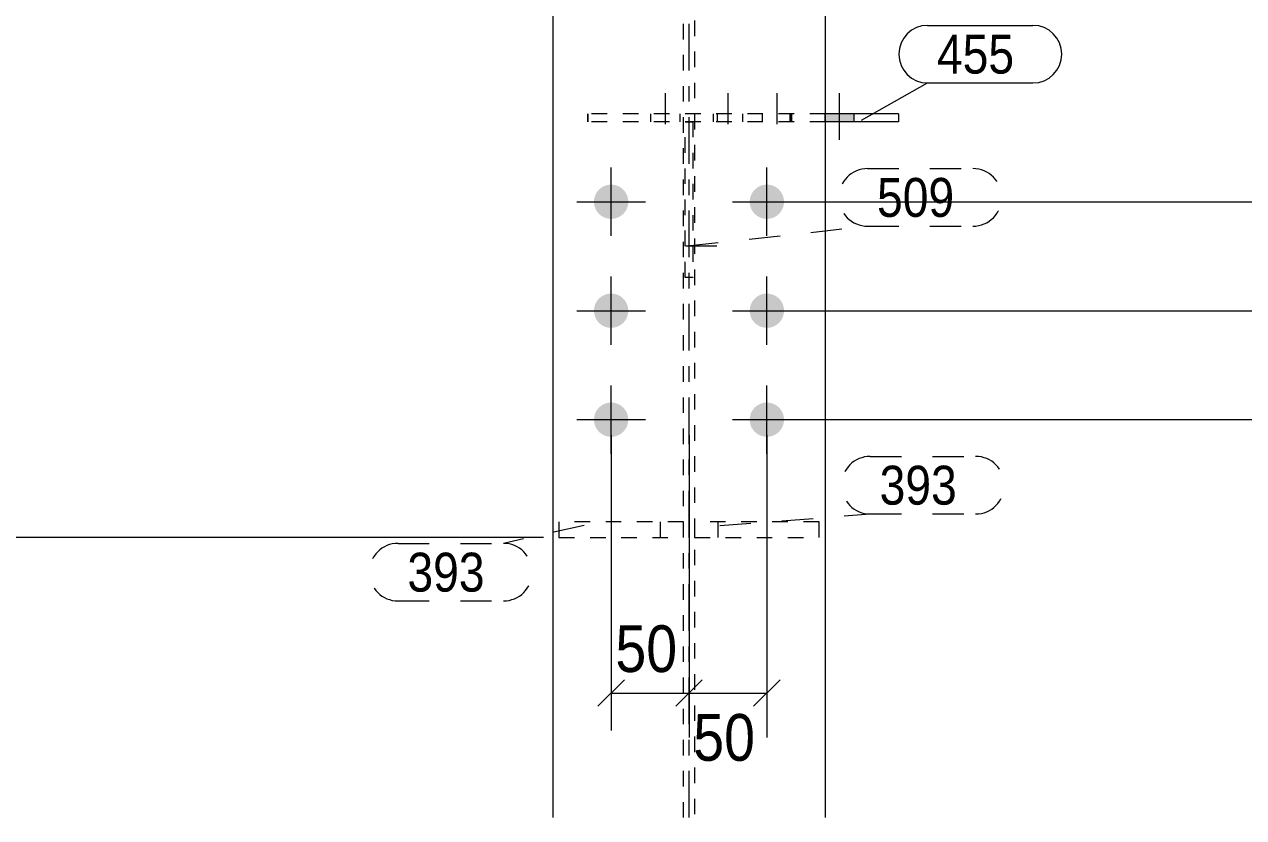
# Model space of a CAD drawing. Header units: millimetres. Extents: x 2 to 825, y 1 to 579.
# Drawn here: x 44.4 to 122.7, y 425.5 to 476.5 of the extents above; entities that cross this region are included whole.
import ezdxf

# ---------------------------------------------------------------- set-up
doc = ezdxf.new("R2010")
doc.units = ezdxf.units.MM
for name, pattern in [('XKITLINE00', [0]), ('XKITLINE01', [4, 1, -1, 1, -1]), ('XKITLINE02', [4, 2, -2]), ('XKITLINE03', [6, 3, -1, 1, -1])]:
    doc.linetypes.add(name, pattern=pattern)
for name, color, linetype, lineweight in [('Bolt', 3, 'Continuous', 0), ('Dimensions', 7, 'Continuous', 0), ('Part', 2, 'Continuous', 0), ('PartMark', 7, 'Continuous', 0)]:
    doc.layers.add(name, color=color, linetype=linetype, lineweight=lineweight)
doc.styles.add('ARIAL', font='ARIAL.TTF')

# ---------------------------------------------------------------- blocks, each defined once
blk = doc.blocks.new('*A59')
at = {"layer": 'Bolt', "color": 3, "linetype": 'XKITLINE02', "lineweight": 0}
blk.add_line((88.857, 462.244), (85.272, 462.244), dxfattribs=at)
blk = doc.blocks.new('*A60')
at = {"layer": 'Bolt'}
for points in [[(80.965, 465.127), (80.966, 465.154), (80.968, 465.181), (80.97, 465.208), (80.973, 465.235), (80.977, 465.262), (80.981, 465.288), (80.986, 465.315), (80.992, 465.341), (80.998, 465.367), (81.005, 465.394), (81.012, 465.419), (81.02, 465.445), (81.029, 465.471), (81.039, 465.496), (81.049, 465.521), (81.059, 465.546), (81.071, 465.57), (81.082, 465.595), (81.095, 465.619), (81.108, 465.642), (81.121, 465.666), (81.136, 465.689), (81.15, 465.711), (81.166, 465.734), (81.181, 465.755), (81.198, 465.777), (81.215, 465.798), (81.232, 465.819), (81.25, 465.839), (81.268, 465.859), (81.287, 465.878), (81.306, 465.897), (81.326, 465.915), (81.346, 465.933), (81.367, 465.95), (81.388, 465.967), (81.41, 465.984), (81.432, 466), (81.454, 466.015), (81.476, 466.03), (81.499, 466.044), (81.523, 466.057), (81.546, 466.07), (81.57, 466.083), (81.595, 466.095), (81.619, 466.106), (81.644, 466.116), (81.669, 466.126), (81.694, 466.136), (81.72, 466.145), (81.746, 466.153), (81.772, 466.16), (81.798, 466.167), (81.824, 466.173), (81.85, 466.179), (81.877, 466.184), (81.904, 466.188), (81.93, 466.192), (81.957, 466.195), (81.984, 466.197), (82.011, 466.199), (82.038, 466.2), (82.065, 466.2), (82.092, 466.2), (82.119, 466.199), (82.146, 466.197), (82.173, 466.195), (82.2, 466.192), (82.226, 466.188), (82.253, 466.184), (82.28, 466.179), (82.306, 466.173), (82.332, 466.167), (82.358, 466.16), (82.384, 466.153), (82.41, 466.145), (82.436, 466.136), (82.461, 466.126), (82.486, 466.116), (82.511, 466.106), (82.535, 466.095), (82.56, 466.083), (82.583, 466.07), (82.607, 466.057), (82.63, 466.044), (82.653, 466.03), (82.676, 466.015), (82.698, 466), (82.72, 465.984), (82.742, 465.967), (82.763, 465.95), (82.783, 465.933), (82.804, 465.915), (82.823, 465.897), (82.843, 465.878), (82.862, 465.859), (82.88, 465.839), (82.898, 465.819), (82.915, 465.798), (82.932, 465.777), (82.948, 465.755), (82.964, 465.734), (82.98, 465.711), (82.994, 465.689), (83.008, 465.666), (83.022, 465.642), (83.035, 465.619), (83.047, 465.595), (83.059, 465.57), (83.071, 465.546), (83.081, 465.521), (83.091, 465.496), (83.101, 465.471), (83.109, 465.445), (83.118, 465.419), (83.125, 465.394), (83.132, 465.367), (83.138, 465.341), (83.144, 465.315), (83.149, 465.288), (83.153, 465.262), (83.157, 465.235), (83.16, 465.208), (83.162, 465.181), (83.164, 465.154), (83.165, 465.127), (83.165, 465.1), (83.165, 465.073), (83.164, 465.046), (83.162, 465.019), (83.16, 464.992), (83.157, 464.966), (83.153, 464.939), (83.149, 464.912), (83.144, 464.886), (83.138, 464.859), (83.132, 464.833), (83.125, 464.807), (83.118, 464.781), (83.109, 464.755), (83.101, 464.73), (83.091, 464.704), (83.081, 464.679), (83.071, 464.654), (83.059, 464.63), (83.047, 464.606), (83.035, 464.582), (83.022, 464.558), (83.008, 464.535), (82.994, 464.512), (82.98, 464.489), (82.964, 464.467), (82.948, 464.445), (82.932, 464.423), (82.915, 464.402), (82.898, 464.382), (82.88, 464.361), (82.862, 464.342), (82.843, 464.322), (82.823, 464.303), (82.804, 464.285), (82.783, 464.267), (82.763, 464.25), (82.742, 464.233), (82.72, 464.217), (82.698, 464.201), (82.676, 464.186), (82.653, 464.171), (82.63, 464.157), (82.607, 464.143), (82.583, 464.13), (82.56, 464.118), (82.535, 464.106), (82.511, 464.095), (82.486, 464.084), (82.461, 464.074), (82.436, 464.064), (82.41, 464.056), (82.384, 464.048), (82.358, 464.04), (82.332, 464.033), (82.306, 464.027), (82.28, 464.021), (82.253, 464.016), (82.226, 464.012), (82.2, 464.008), (82.173, 464.005), (82.146, 464.003), (82.119, 464.001), (82.092, 464), (82.065, 464), (82.038, 464), (82.011, 464.001), (81.984, 464.003), (81.957, 464.005), (81.93, 464.008), (81.904, 464.012), (81.877, 464.016), (81.85, 464.021), (81.824, 464.027), (81.798, 464.033), (81.772, 464.04), (81.746, 464.048), (81.72, 464.056), (81.694, 464.064), (81.669, 464.074), (81.644, 464.084), (81.619, 464.095), (81.595, 464.106), (81.57, 464.118), (81.546, 464.13), (81.523, 464.143), (81.499, 464.157), (81.476, 464.171), (81.454, 464.186), (81.432, 464.201), (81.41, 464.217), (81.388, 464.233), (81.367, 464.25), (81.346, 464.267), (81.326, 464.285), (81.306, 464.303), (81.287, 464.322), (81.268, 464.342), (81.25, 464.361), (81.232, 464.382), (81.215, 464.402), (81.198, 464.423), (81.181, 464.445), (81.166, 464.467), (81.15, 464.489), (81.136, 464.512), (81.121, 464.535), (81.108, 464.558), (81.095, 464.582), (81.082, 464.606), (81.071, 464.63), (81.059, 464.654), (81.049, 464.679), (81.039, 464.704), (81.029, 464.73), (81.02, 464.755), (81.012, 464.781), (81.005, 464.807), (80.998, 464.833), (80.992, 464.859), (80.986, 464.886), (80.981, 464.912), (80.977, 464.939), (80.973, 464.966), (80.97, 464.992), (80.968, 465.019), (80.966, 465.046), (80.965, 465.073), (80.965, 465.1)], [(90.965, 465.127), (90.966, 465.154), (90.968, 465.181), (90.97, 465.208), (90.973, 465.235), (90.977, 465.262), (90.981, 465.288), (90.986, 465.315), (90.992, 465.341), (90.998, 465.367), (91.005, 465.394), (91.012, 465.419), (91.02, 465.445), (91.029, 465.471), (91.039, 465.496), (91.049, 465.521), (91.059, 465.546), (91.071, 465.57), (91.082, 465.595), (91.095, 465.619), (91.108, 465.642), (91.121, 465.666), (91.136, 465.689), (91.15, 465.711), (91.166, 465.734), (91.181, 465.755), (91.198, 465.777), (91.215, 465.798), (91.232, 465.819), (91.25, 465.839), (91.268, 465.859), (91.287, 465.878), (91.306, 465.897), (91.326, 465.915), (91.346, 465.933), (91.367, 465.95), (91.388, 465.967), (91.41, 465.984), (91.432, 466), (91.454, 466.015), (91.476, 466.03), (91.499, 466.044), (91.523, 466.057), (91.546, 466.07), (91.57, 466.083), (91.595, 466.095), (91.619, 466.106), (91.644, 466.116), (91.669, 466.126), (91.694, 466.136), (91.72, 466.145), (91.746, 466.153), (91.772, 466.16), (91.798, 466.167), (91.824, 466.173), (91.85, 466.179), (91.877, 466.184), (91.904, 466.188), (91.93, 466.192), (91.957, 466.195), (91.984, 466.197), (92.011, 466.199), (92.038, 466.2), (92.065, 466.2), (92.092, 466.2), (92.119, 466.199), (92.146, 466.197), (92.173, 466.195), (92.2, 466.192), (92.226, 466.188), (92.253, 466.184), (92.28, 466.179), (92.306, 466.173), (92.332, 466.167), (92.358, 466.16), (92.384, 466.153), (92.41, 466.145), (92.436, 466.136), (92.461, 466.126), (92.486, 466.116), (92.511, 466.106), (92.535, 466.095), (92.56, 466.083), (92.583, 466.07), (92.607, 466.057), (92.63, 466.044), (92.653, 466.03), (92.676, 466.015), (92.698, 466), (92.72, 465.984), (92.742, 465.967), (92.763, 465.95), (92.783, 465.933), (92.804, 465.915), (92.823, 465.897), (92.843, 465.878), (92.862, 465.859), (92.88, 465.839), (92.898, 465.819), (92.915, 465.798), (92.932, 465.777), (92.948, 465.755), (92.964, 465.734), (92.98, 465.711), (92.994, 465.689), (93.008, 465.666), (93.022, 465.642), (93.035, 465.619), (93.047, 465.595), (93.059, 465.57), (93.071, 465.546), (93.081, 465.521), (93.091, 465.496), (93.101, 465.471), (93.109, 465.445), (93.118, 465.419), (93.125, 465.394), (93.132, 465.367), (93.138, 465.341), (93.144, 465.315), (93.149, 465.288), (93.153, 465.262), (93.157, 465.235), (93.16, 465.208), (93.162, 465.181), (93.164, 465.154), (93.165, 465.127), (93.165, 465.1), (93.165, 465.073), (93.164, 465.046), (93.162, 465.019), (93.16, 464.992), (93.157, 464.966), (93.153, 464.939), (93.149, 464.912), (93.144, 464.886), (93.138, 464.859), (93.132, 464.833), (93.125, 464.807), (93.118, 464.781), (93.109, 464.755), (93.101, 464.73), (93.091, 464.704), (93.081, 464.679), (93.071, 464.654), (93.059, 464.63), (93.047, 464.606), (93.035, 464.582), (93.022, 464.558), (93.008, 464.535), (92.994, 464.512), (92.98, 464.489), (92.964, 464.467), (92.948, 464.445), (92.932, 464.423), (92.915, 464.402), (92.898, 464.382), (92.88, 464.361), (92.862, 464.342), (92.843, 464.322), (92.823, 464.303), (92.804, 464.285), (92.783, 464.267), (92.763, 464.25), (92.742, 464.233), (92.72, 464.217), (92.698, 464.201), (92.676, 464.186), (92.653, 464.171), (92.63, 464.157), (92.607, 464.143), (92.583, 464.13), (92.56, 464.118), (92.535, 464.106), (92.511, 464.095), (92.486, 464.084), (92.461, 464.074), (92.436, 464.064), (92.41, 464.056), (92.384, 464.048), (92.358, 464.04), (92.332, 464.033), (92.306, 464.027), (92.28, 464.021), (92.253, 464.016), (92.226, 464.012), (92.2, 464.008), (92.173, 464.005), (92.146, 464.003), (92.119, 464.001), (92.092, 464), (92.065, 464), (92.038, 464), (92.011, 464.001), (91.984, 464.003), (91.957, 464.005), (91.93, 464.008), (91.904, 464.012), (91.877, 464.016), (91.85, 464.021), (91.824, 464.027), (91.798, 464.033), (91.772, 464.04), (91.746, 464.048), (91.72, 464.056), (91.694, 464.064), (91.669, 464.074), (91.644, 464.084), (91.619, 464.095), (91.595, 464.106), (91.57, 464.118), (91.546, 464.13), (91.523, 464.143), (91.499, 464.157), (91.476, 464.171), (91.454, 464.186), (91.432, 464.201), (91.41, 464.217), (91.388, 464.233), (91.367, 464.25), (91.346, 464.267), (91.326, 464.285), (91.306, 464.303), (91.287, 464.322), (91.268, 464.342), (91.25, 464.361), (91.232, 464.382), (91.215, 464.402), (91.198, 464.423), (91.181, 464.445), (91.166, 464.467), (91.15, 464.489), (91.136, 464.512), (91.121, 464.535), (91.108, 464.558), (91.095, 464.582), (91.082, 464.606), (91.071, 464.63), (91.059, 464.654), (91.049, 464.679), (91.039, 464.704), (91.029, 464.73), (91.02, 464.755), (91.012, 464.781), (91.005, 464.807), (90.998, 464.833), (90.992, 464.859), (90.986, 464.886), (90.981, 464.912), (90.977, 464.939), (90.973, 464.966), (90.97, 464.992), (90.968, 465.019), (90.966, 465.046), (90.965, 465.073), (90.965, 465.1)], [(80.965, 458.127), (80.966, 458.154), (80.968, 458.181), (80.97, 458.208), (80.973, 458.235), (80.977, 458.262), (80.981, 458.288), (80.986, 458.315), (80.992, 458.341), (80.998, 458.367), (81.005, 458.394), (81.012, 458.419), (81.02, 458.445), (81.029, 458.471), (81.039, 458.496), (81.049, 458.521), (81.059, 458.546), (81.071, 458.57), (81.082, 458.595), (81.095, 458.619), (81.108, 458.642), (81.121, 458.666), (81.136, 458.689), (81.15, 458.711), (81.166, 458.734), (81.181, 458.755), (81.198, 458.777), (81.215, 458.798), (81.232, 458.819), (81.25, 458.839), (81.268, 458.859), (81.287, 458.878), (81.306, 458.897), (81.326, 458.915), (81.346, 458.933), (81.367, 458.95), (81.388, 458.967), (81.41, 458.984), (81.432, 459), (81.454, 459.015), (81.476, 459.03), (81.499, 459.044), (81.523, 459.057), (81.546, 459.07), (81.57, 459.083), (81.595, 459.095), (81.619, 459.106), (81.644, 459.116), (81.669, 459.126), (81.694, 459.136), (81.72, 459.145), (81.746, 459.153), (81.772, 459.16), (81.798, 459.167), (81.824, 459.173), (81.85, 459.179), (81.877, 459.184), (81.904, 459.188), (81.93, 459.192), (81.957, 459.195), (81.984, 459.197), (82.011, 459.199), (82.038, 459.2), (82.065, 459.2), (82.092, 459.2), (82.119, 459.199), (82.146, 459.197), (82.173, 459.195), (82.2, 459.192), (82.226, 459.188), (82.253, 459.184), (82.28, 459.179), (82.306, 459.173), (82.332, 459.167), (82.358, 459.16), (82.384, 459.153), (82.41, 459.145), (82.436, 459.136), (82.461, 459.126), (82.486, 459.116), (82.511, 459.106), (82.535, 459.095), (82.56, 459.083), (82.583, 459.07), (82.607, 459.057), (82.63, 459.044), (82.653, 459.03), (82.676, 459.015), (82.698, 459), (82.72, 458.984), (82.742, 458.967), (82.763, 458.95), (82.783, 458.933), (82.804, 458.915), (82.823, 458.897), (82.843, 458.878), (82.862, 458.859), (82.88, 458.839), (82.898, 458.819), (82.915, 458.798), (82.932, 458.777), (82.948, 458.755), (82.964, 458.734), (82.98, 458.711), (82.994, 458.689), (83.008, 458.666), (83.022, 458.642), (83.035, 458.619), (83.047, 458.595), (83.059, 458.57), (83.071, 458.546), (83.081, 458.521), (83.091, 458.496), (83.101, 458.471), (83.109, 458.445), (83.118, 458.419), (83.125, 458.394), (83.132, 458.367), (83.138, 458.341), (83.144, 458.315), (83.149, 458.288), (83.153, 458.262), (83.157, 458.235), (83.16, 458.208), (83.162, 458.181), (83.164, 458.154), (83.165, 458.127), (83.165, 458.1), (83.165, 458.073), (83.164, 458.046), (83.162, 458.019), (83.16, 457.992), (83.157, 457.966), (83.153, 457.939), (83.149, 457.912), (83.144, 457.886), (83.138, 457.859), (83.132, 457.833), (83.125, 457.807), (83.118, 457.781), (83.109, 457.755), (83.101, 457.73), (83.091, 457.704), (83.081, 457.679), (83.071, 457.654), (83.059, 457.63), (83.047, 457.606), (83.035, 457.582), (83.022, 457.558), (83.008, 457.535), (82.994, 457.512), (82.98, 457.489), (82.964, 457.467), (82.948, 457.445), (82.932, 457.423), (82.915, 457.402), (82.898, 457.382), (82.88, 457.361), (82.862, 457.342), (82.843, 457.322), (82.823, 457.303), (82.804, 457.285), (82.783, 457.267), (82.763, 457.25), (82.742, 457.233), (82.72, 457.217), (82.698, 457.201), (82.676, 457.186), (82.653, 457.171), (82.63, 457.157), (82.607, 457.143), (82.583, 457.13), (82.56, 457.118), (82.535, 457.106), (82.511, 457.095), (82.486, 457.084), (82.461, 457.074), (82.436, 457.064), (82.41, 457.056), (82.384, 457.048), (82.358, 457.04), (82.332, 457.033), (82.306, 457.027), (82.28, 457.021), (82.253, 457.016), (82.226, 457.012), (82.2, 457.008), (82.173, 457.005), (82.146, 457.003), (82.119, 457.001), (82.092, 457), (82.065, 457), (82.038, 457), (82.011, 457.001), (81.984, 457.003), (81.957, 457.005), (81.93, 457.008), (81.904, 457.012), (81.877, 457.016), (81.85, 457.021), (81.824, 457.027), (81.798, 457.033), (81.772, 457.04), (81.746, 457.048), (81.72, 457.056), (81.694, 457.064), (81.669, 457.074), (81.644, 457.084), (81.619, 457.095), (81.595, 457.106), (81.57, 457.118), (81.546, 457.13), (81.523, 457.143), (81.499, 457.157), (81.476, 457.171), (81.454, 457.186), (81.432, 457.201), (81.41, 457.217), (81.388, 457.233), (81.367, 457.25), (81.346, 457.267), (81.326, 457.285), (81.306, 457.303), (81.287, 457.322), (81.268, 457.342), (81.25, 457.361), (81.232, 457.382), (81.215, 457.402), (81.198, 457.423), (81.181, 457.445), (81.166, 457.467), (81.15, 457.489), (81.136, 457.512), (81.121, 457.535), (81.108, 457.558), (81.095, 457.582), (81.082, 457.606), (81.071, 457.63), (81.059, 457.654), (81.049, 457.679), (81.039, 457.704), (81.029, 457.73), (81.02, 457.755), (81.012, 457.781), (81.005, 457.807), (80.998, 457.833), (80.992, 457.859), (80.986, 457.886), (80.981, 457.912), (80.977, 457.939), (80.973, 457.966), (80.97, 457.992), (80.968, 458.019), (80.966, 458.046), (80.965, 458.073), (80.965, 458.1)], [(90.965, 458.127), (90.966, 458.154), (90.968, 458.181), (90.97, 458.208), (90.973, 458.235), (90.977, 458.262), (90.981, 458.288), (90.986, 458.315), (90.992, 458.341), (90.998, 458.367), (91.005, 458.394), (91.012, 458.419), (91.02, 458.445), (91.029, 458.471), (91.039, 458.496), (91.049, 458.521), (91.059, 458.546), (91.071, 458.57), (91.082, 458.595), (91.095, 458.619), (91.108, 458.642), (91.121, 458.666), (91.136, 458.689), (91.15, 458.711), (91.166, 458.734), (91.181, 458.755), (91.198, 458.777), (91.215, 458.798), (91.232, 458.819), (91.25, 458.839), (91.268, 458.859), (91.287, 458.878), (91.306, 458.897), (91.326, 458.915), (91.346, 458.933), (91.367, 458.95), (91.388, 458.967), (91.41, 458.984), (91.432, 459), (91.454, 459.015), (91.476, 459.03), (91.499, 459.044), (91.523, 459.057), (91.546, 459.07), (91.57, 459.083), (91.595, 459.095), (91.619, 459.106), (91.644, 459.116), (91.669, 459.126), (91.694, 459.136), (91.72, 459.145), (91.746, 459.153), (91.772, 459.16), (91.798, 459.167), (91.824, 459.173), (91.85, 459.179), (91.877, 459.184), (91.904, 459.188), (91.93, 459.192), (91.957, 459.195), (91.984, 459.197), (92.011, 459.199), (92.038, 459.2), (92.065, 459.2), (92.092, 459.2), (92.119, 459.199), (92.146, 459.197), (92.173, 459.195), (92.2, 459.192), (92.226, 459.188), (92.253, 459.184), (92.28, 459.179), (92.306, 459.173), (92.332, 459.167), (92.358, 459.16), (92.384, 459.153), (92.41, 459.145), (92.436, 459.136), (92.461, 459.126), (92.486, 459.116), (92.511, 459.106), (92.535, 459.095), (92.56, 459.083), (92.583, 459.07), (92.607, 459.057), (92.63, 459.044), (92.653, 459.03), (92.676, 459.015), (92.698, 459), (92.72, 458.984), (92.742, 458.967), (92.763, 458.95), (92.783, 458.933), (92.804, 458.915), (92.823, 458.897), (92.843, 458.878), (92.862, 458.859), (92.88, 458.839), (92.898, 458.819), (92.915, 458.798), (92.932, 458.777), (92.948, 458.755), (92.964, 458.734), (92.98, 458.711), (92.994, 458.689), (93.008, 458.666), (93.022, 458.642), (93.035, 458.619), (93.047, 458.595), (93.059, 458.57), (93.071, 458.546), (93.081, 458.521), (93.091, 458.496), (93.101, 458.471), (93.109, 458.445), (93.118, 458.419), (93.125, 458.394), (93.132, 458.367), (93.138, 458.341), (93.144, 458.315), (93.149, 458.288), (93.153, 458.262), (93.157, 458.235), (93.16, 458.208), (93.162, 458.181), (93.164, 458.154), (93.165, 458.127), (93.165, 458.1), (93.165, 458.073), (93.164, 458.046), (93.162, 458.019), (93.16, 457.992), (93.157, 457.966), (93.153, 457.939), (93.149, 457.912), (93.144, 457.886), (93.138, 457.859), (93.132, 457.833), (93.125, 457.807), (93.118, 457.781), (93.109, 457.755), (93.101, 457.73), (93.091, 457.704), (93.081, 457.679), (93.071, 457.654), (93.059, 457.63), (93.047, 457.606), (93.035, 457.582), (93.022, 457.558), (93.008, 457.535), (92.994, 457.512), (92.98, 457.489), (92.964, 457.467), (92.948, 457.445), (92.932, 457.423), (92.915, 457.402), (92.898, 457.382), (92.88, 457.361), (92.862, 457.342), (92.843, 457.322), (92.823, 457.303), (92.804, 457.285), (92.783, 457.267), (92.763, 457.25), (92.742, 457.233), (92.72, 457.217), (92.698, 457.201), (92.676, 457.186), (92.653, 457.171), (92.63, 457.157), (92.607, 457.143), (92.583, 457.13), (92.56, 457.118), (92.535, 457.106), (92.511, 457.095), (92.486, 457.084), (92.461, 457.074), (92.436, 457.064), (92.41, 457.056), (92.384, 457.048), (92.358, 457.04), (92.332, 457.033), (92.306, 457.027), (92.28, 457.021), (92.253, 457.016), (92.226, 457.012), (92.2, 457.008), (92.173, 457.005), (92.146, 457.003), (92.119, 457.001), (92.092, 457), (92.065, 457), (92.038, 457), (92.011, 457.001), (91.984, 457.003), (91.957, 457.005), (91.93, 457.008), (91.904, 457.012), (91.877, 457.016), (91.85, 457.021), (91.824, 457.027), (91.798, 457.033), (91.772, 457.04), (91.746, 457.048), (91.72, 457.056), (91.694, 457.064), (91.669, 457.074), (91.644, 457.084), (91.619, 457.095), (91.595, 457.106), (91.57, 457.118), (91.546, 457.13), (91.523, 457.143), (91.499, 457.157), (91.476, 457.171), (91.454, 457.186), (91.432, 457.201), (91.41, 457.217), (91.388, 457.233), (91.367, 457.25), (91.346, 457.267), (91.326, 457.285), (91.306, 457.303), (91.287, 457.322), (91.268, 457.342), (91.25, 457.361), (91.232, 457.382), (91.215, 457.402), (91.198, 457.423), (91.181, 457.445), (91.166, 457.467), (91.15, 457.489), (91.136, 457.512), (91.121, 457.535), (91.108, 457.558), (91.095, 457.582), (91.082, 457.606), (91.071, 457.63), (91.059, 457.654), (91.049, 457.679), (91.039, 457.704), (91.029, 457.73), (91.02, 457.755), (91.012, 457.781), (91.005, 457.807), (90.998, 457.833), (90.992, 457.859), (90.986, 457.886), (90.981, 457.912), (90.977, 457.939), (90.973, 457.966), (90.97, 457.992), (90.968, 458.019), (90.966, 458.046), (90.965, 458.073), (90.965, 458.1)], [(80.965, 451.127), (80.966, 451.154), (80.968, 451.181), (80.97, 451.208), (80.973, 451.235), (80.977, 451.262), (80.981, 451.288), (80.986, 451.315), (80.992, 451.341), (80.998, 451.367), (81.005, 451.394), (81.012, 451.419), (81.02, 451.445), (81.029, 451.471), (81.039, 451.496), (81.049, 451.521), (81.059, 451.546), (81.071, 451.57), (81.082, 451.595), (81.095, 451.619), (81.108, 451.642), (81.121, 451.666), (81.136, 451.689), (81.15, 451.711), (81.166, 451.734), (81.181, 451.755), (81.198, 451.777), (81.215, 451.798), (81.232, 451.819), (81.25, 451.839), (81.268, 451.859), (81.287, 451.878), (81.306, 451.897), (81.326, 451.915), (81.346, 451.933), (81.367, 451.95), (81.388, 451.967), (81.41, 451.984), (81.432, 452), (81.454, 452.015), (81.476, 452.03), (81.499, 452.044), (81.523, 452.057), (81.546, 452.07), (81.57, 452.083), (81.595, 452.095), (81.619, 452.106), (81.644, 452.116), (81.669, 452.126), (81.694, 452.136), (81.72, 452.145), (81.746, 452.153), (81.772, 452.16), (81.798, 452.167), (81.824, 452.173), (81.85, 452.179), (81.877, 452.184), (81.904, 452.188), (81.93, 452.192), (81.957, 452.195), (81.984, 452.197), (82.011, 452.199), (82.038, 452.2), (82.065, 452.2), (82.092, 452.2), (82.119, 452.199), (82.146, 452.197), (82.173, 452.195), (82.2, 452.192), (82.226, 452.188), (82.253, 452.184), (82.28, 452.179), (82.306, 452.173), (82.332, 452.167), (82.358, 452.16), (82.384, 452.153), (82.41, 452.145), (82.436, 452.136), (82.461, 452.126), (82.486, 452.116), (82.511, 452.106), (82.535, 452.095), (82.56, 452.083), (82.583, 452.07), (82.607, 452.057), (82.63, 452.044), (82.653, 452.03), (82.676, 452.015), (82.698, 452), (82.72, 451.984), (82.742, 451.967), (82.763, 451.95), (82.783, 451.933), (82.804, 451.915), (82.823, 451.897), (82.843, 451.878), (82.862, 451.859), (82.88, 451.839), (82.898, 451.819), (82.915, 451.798), (82.932, 451.777), (82.948, 451.755), (82.964, 451.734), (82.98, 451.711), (82.994, 451.689), (83.008, 451.666), (83.022, 451.642), (83.035, 451.619), (83.047, 451.595), (83.059, 451.57), (83.071, 451.546), (83.081, 451.521), (83.091, 451.496), (83.101, 451.471), (83.109, 451.445), (83.118, 451.419), (83.125, 451.394), (83.132, 451.367), (83.138, 451.341), (83.144, 451.315), (83.149, 451.288), (83.153, 451.262), (83.157, 451.235), (83.16, 451.208), (83.162, 451.181), (83.164, 451.154), (83.165, 451.127), (83.165, 451.1), (83.165, 451.073), (83.164, 451.046), (83.162, 451.019), (83.16, 450.992), (83.157, 450.966), (83.153, 450.939), (83.149, 450.912), (83.144, 450.886), (83.138, 450.859), (83.132, 450.833), (83.125, 450.807), (83.118, 450.781), (83.109, 450.755), (83.101, 450.73), (83.091, 450.704), (83.081, 450.679), (83.071, 450.654), (83.059, 450.63), (83.047, 450.606), (83.035, 450.582), (83.022, 450.558), (83.008, 450.535), (82.994, 450.512), (82.98, 450.489), (82.964, 450.467), (82.948, 450.445), (82.932, 450.423), (82.915, 450.402), (82.898, 450.382), (82.88, 450.361), (82.862, 450.342), (82.843, 450.322), (82.823, 450.303), (82.804, 450.285), (82.783, 450.267), (82.763, 450.25), (82.742, 450.233), (82.72, 450.217), (82.698, 450.201), (82.676, 450.186), (82.653, 450.171), (82.63, 450.157), (82.607, 450.143), (82.583, 450.13), (82.56, 450.118), (82.535, 450.106), (82.511, 450.095), (82.486, 450.084), (82.461, 450.074), (82.436, 450.064), (82.41, 450.056), (82.384, 450.048), (82.358, 450.04), (82.332, 450.033), (82.306, 450.027), (82.28, 450.021), (82.253, 450.016), (82.226, 450.012), (82.2, 450.008), (82.173, 450.005), (82.146, 450.003), (82.119, 450.001), (82.092, 450), (82.065, 450), (82.038, 450), (82.011, 450.001), (81.984, 450.003), (81.957, 450.005), (81.93, 450.008), (81.904, 450.012), (81.877, 450.016), (81.85, 450.021), (81.824, 450.027), (81.798, 450.033), (81.772, 450.04), (81.746, 450.048), (81.72, 450.056), (81.694, 450.064), (81.669, 450.074), (81.644, 450.084), (81.619, 450.095), (81.595, 450.106), (81.57, 450.118), (81.546, 450.13), (81.523, 450.143), (81.499, 450.157), (81.476, 450.171), (81.454, 450.186), (81.432, 450.201), (81.41, 450.217), (81.388, 450.233), (81.367, 450.25), (81.346, 450.267), (81.326, 450.285), (81.306, 450.303), (81.287, 450.322), (81.268, 450.342), (81.25, 450.361), (81.232, 450.382), (81.215, 450.402), (81.198, 450.423), (81.181, 450.445), (81.166, 450.467), (81.15, 450.489), (81.136, 450.512), (81.121, 450.535), (81.108, 450.558), (81.095, 450.582), (81.082, 450.606), (81.071, 450.63), (81.059, 450.654), (81.049, 450.679), (81.039, 450.704), (81.029, 450.73), (81.02, 450.755), (81.012, 450.781), (81.005, 450.807), (80.998, 450.833), (80.992, 450.859), (80.986, 450.886), (80.981, 450.912), (80.977, 450.939), (80.973, 450.966), (80.97, 450.992), (80.968, 451.019), (80.966, 451.046), (80.965, 451.073), (80.965, 451.1)], [(90.965, 451.127), (90.966, 451.154), (90.968, 451.181), (90.97, 451.208), (90.973, 451.235), (90.977, 451.262), (90.981, 451.288), (90.986, 451.315), (90.992, 451.341), (90.998, 451.367), (91.005, 451.394), (91.012, 451.419), (91.02, 451.445), (91.029, 451.471), (91.039, 451.496), (91.049, 451.521), (91.059, 451.546), (91.071, 451.57), (91.082, 451.595), (91.095, 451.619), (91.108, 451.642), (91.121, 451.666), (91.136, 451.689), (91.15, 451.711), (91.166, 451.734), (91.181, 451.755), (91.198, 451.777), (91.215, 451.798), (91.232, 451.819), (91.25, 451.839), (91.268, 451.859), (91.287, 451.878), (91.306, 451.897), (91.326, 451.915), (91.346, 451.933), (91.367, 451.95), (91.388, 451.967), (91.41, 451.984), (91.432, 452), (91.454, 452.015), (91.476, 452.03), (91.499, 452.044), (91.523, 452.057), (91.546, 452.07), (91.57, 452.083), (91.595, 452.095), (91.619, 452.106), (91.644, 452.116), (91.669, 452.126), (91.694, 452.136), (91.72, 452.145), (91.746, 452.153), (91.772, 452.16), (91.798, 452.167), (91.824, 452.173), (91.85, 452.179), (91.877, 452.184), (91.904, 452.188), (91.93, 452.192), (91.957, 452.195), (91.984, 452.197), (92.011, 452.199), (92.038, 452.2), (92.065, 452.2), (92.092, 452.2), (92.119, 452.199), (92.146, 452.197), (92.173, 452.195), (92.2, 452.192), (92.226, 452.188), (92.253, 452.184), (92.28, 452.179), (92.306, 452.173), (92.332, 452.167), (92.358, 452.16), (92.384, 452.153), (92.41, 452.145), (92.436, 452.136), (92.461, 452.126), (92.486, 452.116), (92.511, 452.106), (92.535, 452.095), (92.56, 452.083), (92.583, 452.07), (92.607, 452.057), (92.63, 452.044), (92.653, 452.03), (92.676, 452.015), (92.698, 452), (92.72, 451.984), (92.742, 451.967), (92.763, 451.95), (92.783, 451.933), (92.804, 451.915), (92.823, 451.897), (92.843, 451.878), (92.862, 451.859), (92.88, 451.839), (92.898, 451.819), (92.915, 451.798), (92.932, 451.777), (92.948, 451.755), (92.964, 451.734), (92.98, 451.711), (92.994, 451.689), (93.008, 451.666), (93.022, 451.642), (93.035, 451.619), (93.047, 451.595), (93.059, 451.57), (93.071, 451.546), (93.081, 451.521), (93.091, 451.496), (93.101, 451.471), (93.109, 451.445), (93.118, 451.419), (93.125, 451.394), (93.132, 451.367), (93.138, 451.341), (93.144, 451.315), (93.149, 451.288), (93.153, 451.262), (93.157, 451.235), (93.16, 451.208), (93.162, 451.181), (93.164, 451.154), (93.165, 451.127), (93.165, 451.1), (93.165, 451.073), (93.164, 451.046), (93.162, 451.019), (93.16, 450.992), (93.157, 450.966), (93.153, 450.939), (93.149, 450.912), (93.144, 450.886), (93.138, 450.859), (93.132, 450.833), (93.125, 450.807), (93.118, 450.781), (93.109, 450.755), (93.101, 450.73), (93.091, 450.704), (93.081, 450.679), (93.071, 450.654), (93.059, 450.63), (93.047, 450.606), (93.035, 450.582), (93.022, 450.558), (93.008, 450.535), (92.994, 450.512), (92.98, 450.489), (92.964, 450.467), (92.948, 450.445), (92.932, 450.423), (92.915, 450.402), (92.898, 450.382), (92.88, 450.361), (92.862, 450.342), (92.843, 450.322), (92.823, 450.303), (92.804, 450.285), (92.783, 450.267), (92.763, 450.25), (92.742, 450.233), (92.72, 450.217), (92.698, 450.201), (92.676, 450.186), (92.653, 450.171), (92.63, 450.157), (92.607, 450.143), (92.583, 450.13), (92.56, 450.118), (92.535, 450.106), (92.511, 450.095), (92.486, 450.084), (92.461, 450.074), (92.436, 450.064), (92.41, 450.056), (92.384, 450.048), (92.358, 450.04), (92.332, 450.033), (92.306, 450.027), (92.28, 450.021), (92.253, 450.016), (92.226, 450.012), (92.2, 450.008), (92.173, 450.005), (92.146, 450.003), (92.119, 450.001), (92.092, 450), (92.065, 450), (92.038, 450), (92.011, 450.001), (91.984, 450.003), (91.957, 450.005), (91.93, 450.008), (91.904, 450.012), (91.877, 450.016), (91.85, 450.021), (91.824, 450.027), (91.798, 450.033), (91.772, 450.04), (91.746, 450.048), (91.72, 450.056), (91.694, 450.064), (91.669, 450.074), (91.644, 450.084), (91.619, 450.095), (91.595, 450.106), (91.57, 450.118), (91.546, 450.13), (91.523, 450.143), (91.499, 450.157), (91.476, 450.171), (91.454, 450.186), (91.432, 450.201), (91.41, 450.217), (91.388, 450.233), (91.367, 450.25), (91.346, 450.267), (91.326, 450.285), (91.306, 450.303), (91.287, 450.322), (91.268, 450.342), (91.25, 450.361), (91.232, 450.382), (91.215, 450.402), (91.198, 450.423), (91.181, 450.445), (91.166, 450.467), (91.15, 450.489), (91.136, 450.512), (91.121, 450.535), (91.108, 450.558), (91.095, 450.582), (91.082, 450.606), (91.071, 450.63), (91.059, 450.654), (91.049, 450.679), (91.039, 450.704), (91.029, 450.73), (91.02, 450.755), (91.012, 450.781), (91.005, 450.807), (90.998, 450.833), (90.992, 450.859), (90.986, 450.886), (90.981, 450.912), (90.977, 450.939), (90.973, 450.966), (90.97, 450.992), (90.968, 451.019), (90.966, 451.046), (90.965, 451.073), (90.965, 451.1)]]:
    blk.add_hatch(color=3, dxfattribs=at).paths.add_polyline_path(points, flags=17)
at = {"layer": 'Bolt', "color": 3, "linetype": 'XKITLINE00', "lineweight": 0}
for p, q in [((82.065, 462.9), (82.065, 467.3)), ((92.065, 462.9), (92.065, 467.3)), ((79.865, 465.1), (84.265, 465.1)), ((89.865, 465.1), (94.265, 465.1)), ((82.065, 455.9), (82.065, 460.3)), ((92.065, 455.9), (92.065, 460.3)), ((79.865, 458.1), (84.265, 458.1)), ((89.865, 458.1), (94.265, 458.1)), ((82.065, 448.9), (82.065, 453.3)), ((92.065, 448.9), (92.065, 453.3)), ((79.865, 451.1), (84.265, 451.1)), ((89.865, 451.1), (94.265, 451.1))]:
    blk.add_line(p, q, dxfattribs=at)
blk = doc.blocks.new('*A75')
at = {"layer": 'Part', "color": 7, "linetype": 'XKITLINE03', "lineweight": 0}
blk.add_line((87.065, 425.533), (87.065, 521.017), dxfattribs=at)
at = {"layer": 'Part', "color": 2, "linetype": 'XKITLINE00', "lineweight": 0}
for p, q in [((78.315, 512.863), (78.315, 425.533)), ((95.815, 483.886), (95.815, 425.533))]:
    blk.add_line(p, q, dxfattribs=at)
at = {"layer": 'Part', "color": 7, "linetype": 'XKITLINE01', "lineweight": 0}
for p, q in [((86.715, 425.533), (86.715, 512.747)), ((87.415, 512.747), (87.415, 425.533))]:
    blk.add_line(p, q, dxfattribs=at)
blk = doc.blocks.new('*A80')
at = {"layer": 'Part', "color": 7, "linetype": 'XKITLINE01', "lineweight": 0}
for p, q in [((95.415, 444.533), (87.415, 444.533)), ((87.415, 444.533), (87.415, 443.533)), ((88.915, 444.533), (88.915, 443.533)), ((95.415, 443.533), (95.415, 444.533)), ((87.415, 443.533), (95.415, 443.533))]:
    blk.add_line(p, q, dxfattribs=at)
blk = doc.blocks.new('*A82')
at = {"layer": 'Part', "color": 7, "linetype": 'XKITLINE01', "lineweight": 0}
for p, q in [((86.715, 444.533), (78.715, 444.533)), ((78.715, 444.533), (78.715, 443.533)), ((85.215, 444.533), (85.215, 443.533)), ((86.715, 443.533), (86.715, 444.533)), ((78.715, 443.533), (86.715, 443.533))]:
    blk.add_line(p, q, dxfattribs=at)
blk = doc.blocks.new('*A97')
at = {"layer": 'Part', "color": 7, "linetype": 'XKITLINE01', "lineweight": 0}
for p, q in [((95.815, 470.744), (80.565, 470.744)), ((80.565, 470.244), (80.565, 470.744)), ((80.565, 470.744), (80.565, 470.244)), ((88.885, 470.244), (88.885, 470.744)), ((93.565, 470.744), (93.565, 470.244)), ((93.565, 470.244), (93.565, 470.744)), ((95.815, 470.244), (80.565, 470.244))]:
    blk.add_line(p, q, dxfattribs=at)
at = {"layer": 'Part', "color": 2, "linetype": 'XKITLINE00', "lineweight": 0}
for p, q in [((100.517, 470.744), (95.815, 470.744)), ((100.517, 470.744), (100.517, 470.244)), ((100.517, 470.244), (95.815, 470.244))]:
    blk.add_line(p, q, dxfattribs=at)
blk = doc.blocks.new('*A98')
at = {"layer": 'Part', "color": 7, "linetype": 'XKITLINE01', "lineweight": 0}
for p, q in [((86.815, 460.244), (86.815, 470.245)), ((86.815, 470.245), (87.315, 470.245)), ((86.815, 470.244), (87.315, 470.244)), ((87.315, 470.245), (87.315, 460.244)), ((87.315, 460.244), (86.815, 460.244))]:
    blk.add_line(p, q, dxfattribs=at)
blk = doc.blocks.new('*A105')
at = {"layer": 'Bolt'}
blk.add_hatch(color=3, dxfattribs=at).paths.add_polyline_path([(97.656, 470.744), (97.656, 470.244), (95.778, 470.244), (95.778, 470.744)], flags=17)
at = {"layer": 'Bolt', "color": 3, "linetype": 'XKITLINE02', "lineweight": 0}
for p, q in [((85.54, 472.084), (85.54, 469.084)), ((89.559, 472.084), (89.559, 469.084)), ((92.698, 472.084), (92.698, 469.084)), ((84.601, 470.744), (84.601, 470.244)), ((86.479, 470.744), (86.479, 470.244)), ((88.62, 470.744), (88.62, 470.244)), ((90.498, 470.744), (90.498, 470.244)), ((91.759, 470.744), (91.759, 470.244)), ((93.637, 470.744), (93.637, 470.244))]:
    blk.add_line(p, q, dxfattribs=at)
at = {"layer": 'Bolt', "color": 3, "linetype": 'XKITLINE00', "lineweight": 0}
for p, q in [((96.717, 472.084), (96.717, 469.084)), ((95.778, 470.744), (95.778, 470.244)), ((97.656, 470.744), (97.656, 470.244))]:
    blk.add_line(p, q, dxfattribs=at)
blk = doc.blocks.new('*A240')
at = {"layer": 'Dimensions', "color": 7, "linetype": 'XKITLINE00', "lineweight": 0}
for p, q in [((146.216, 495.949), (147.913, 494.252)), ((93.065, 495.1), (149.465, 495.1)), ((147.065, 465.1), (147.065, 495.1)), ((146.216, 465.949), (147.913, 464.252)), ((93.065, 465.1), (149.465, 465.1))]:
    blk.add_line(p, q, dxfattribs=at)
at = {"layer": 'Dimensions', "color": 3}
for p in [(147.065, 495.1), (147.065, 465.1)]:
    blk.add_point(p, dxfattribs=at)
at = {"layer": 'Dimensions', "color": 3, "style": 'ARIAL', "width": 0.85}
blk.add_text('10729', height=3, dxfattribs=at).set_placement((130.139, 496.3))
blk.add_text('300', height=3, rotation=90.00021, dxfattribs=at).set_placement((145.715, 476.763))
blk = doc.blocks.new('*A241')
at = {"layer": 'Dimensions', "color": 7, "linetype": 'XKITLINE00', "lineweight": 0}
for p, q in [((146.216, 465.949), (147.913, 464.252)), ((93.065, 465.1), (149.465, 465.1)), ((147.065, 458.1), (147.065, 465.1)), ((146.216, 458.949), (147.913, 457.252)), ((93.065, 458.1), (149.465, 458.1))]:
    blk.add_line(p, q, dxfattribs=at)
at = {"layer": 'Dimensions', "color": 3}
for p in [(147.065, 465.1), (147.065, 458.1)]:
    blk.add_point(p, dxfattribs=at)
at = {"layer": 'Dimensions', "color": 3, "style": 'ARIAL', "width": 0.85}
blk.add_text('10429', height=3, dxfattribs=at).set_placement((134.639, 466.3))
blk.add_text('70', height=3, rotation=90.00021, dxfattribs=at).set_placement((145.715, 459.375))
blk = doc.blocks.new('*A242')
at = {"layer": 'Dimensions', "color": 7, "linetype": 'XKITLINE00', "lineweight": 0}
for p, q in [((146.216, 458.949), (147.913, 457.252)), ((93.065, 458.1), (149.465, 458.1)), ((147.065, 451.1), (147.065, 458.1)), ((146.216, 451.949), (147.913, 450.252)), ((93.065, 451.1), (149.465, 451.1))]:
    blk.add_line(p, q, dxfattribs=at)
at = {"layer": 'Dimensions', "color": 3}
for p in [(147.065, 458.1), (147.065, 451.1)]:
    blk.add_point(p, dxfattribs=at)
at = {"layer": 'Dimensions', "color": 3, "style": 'ARIAL', "width": 0.85}
blk.add_text('10359', height=3, dxfattribs=at).set_placement((130.139, 459.3))
blk.add_text('70', height=3, rotation=90.00021, dxfattribs=at).set_placement((145.715, 452.375))
blk = doc.blocks.new('*A244')
at = {"layer": 'Dimensions', "color": 7, "linetype": 'XKITLINE00', "lineweight": 0}
for p, q in [((82.065, 450.1), (82.065, 431.136)), ((87.065, 450.1), (87.065, 431.136)), ((82.913, 434.384), (81.216, 432.687)), ((87.913, 434.384), (86.216, 432.687)), ((82.065, 433.536), (87.065, 433.536))]:
    blk.add_line(p, q, dxfattribs=at)
at = {"layer": 'Dimensions', "color": 3}
for p in [(82.065, 433.536), (87.065, 433.536)]:
    blk.add_point(p, dxfattribs=at)
at = {"layer": 'Dimensions', "color": 3, "style": 'ARIAL', "width": 0.85}
blk.add_text('50', height=3, dxfattribs=at).set_placement((82.34, 434.886))
blk = doc.blocks.new('*A245')
at = {"layer": 'Dimensions', "color": 7, "linetype": 'XKITLINE00', "lineweight": 0}
for p, q in [((87.065, 450.1), (87.065, 430.686)), ((92.065, 450.1), (92.065, 430.686)), ((87.913, 434.384), (86.216, 432.687)), ((92.913, 434.384), (91.216, 432.687)), ((87.065, 433.536), (92.065, 433.536))]:
    blk.add_line(p, q, dxfattribs=at)
at = {"layer": 'Dimensions', "color": 3}
for p in [(87.065, 433.536), (92.065, 433.536)]:
    blk.add_point(p, dxfattribs=at)
at = {"layer": 'Dimensions', "color": 3, "style": 'ARIAL', "width": 0.85}
blk.add_text('50', height=3, dxfattribs=at).set_placement((87.34, 429.186))
blk = doc.blocks.new('*A248')
at = {"layer": 'Dimensions', "color": 7, "linetype": 'XKITLINE00', "lineweight": 0}
blk.add_line((77.715, 443.533), (24.215, 443.533), dxfattribs=at)
blk = doc.blocks.new('*A249')
at = {"layer": 'Dimensions', "color": 7, "linetype": 'XKITLINE00', "lineweight": 0}
for p, q in [((26.216, 483.47), (27.913, 481.773)), ((85.715, 482.622), (24.215, 482.622)), ((27.065, 443.533), (27.065, 482.622)), ((26.216, 444.381), (27.913, 442.684)), ((77.715, 443.533), (24.215, 443.533))]:
    blk.add_line(p, q, dxfattribs=at)
at = {"layer": 'Dimensions', "color": 3}
for p in [(27.065, 482.622), (27.065, 443.533)]:
    blk.add_point(p, dxfattribs=at)
at = {"layer": 'Dimensions', "color": 3, "style": 'ARIAL', "width": 0.85}
blk.add_text('10604', height=3, dxfattribs=at).set_placement((28.365, 483.822))
blk.add_text('391', height=3, rotation=90.00021, dxfattribs=at).set_placement((25.715, 459.74))
blk = doc.blocks.new('*A252')
at = {"layer": 'Dimensions', "color": 7, "linetype": 'XKITLINE00', "lineweight": 0}
blk.add_line((93.065, 451.1), (149.465, 451.1), dxfattribs=at)
blk = doc.blocks.new('*A261')
at = {"layer": 'PartMark', "color": 7, "linetype": 'XKITLINE02', "lineweight": 0}
for p, q in [((98.536, 467.229), (105.299, 467.229)), ((86.944, 462.274), (98.536, 463.529)), ((98.536, 463.529), (105.299, 463.529))]:
    blk.add_line(p, q, dxfattribs=at)
for centre, start, end in [((98.536, 465.379), 90, 270), ((105.299, 465.379), 270, 90)]:
    blk.add_arc(centre, 1.85, start, end, dxfattribs=at)
at = {"layer": 'PartMark', "color": 3, "style": 'ARIAL', "width": 0.85}
blk.add_text('509', height=2.5, dxfattribs=at).set_placement((99.136, 464.129))
blk = doc.blocks.new('*A262')
at = {"layer": 'PartMark', "color": 7, "linetype": 'XKITLINE00', "lineweight": 0}
for p, q in [((102.384, 476.433), (109.147, 476.433)), ((98.142, 470.34), (102.384, 472.733)), ((102.384, 472.733), (109.147, 472.733))]:
    blk.add_line(p, q, dxfattribs=at)
for centre, start, end in [((102.384, 474.583), 90, 270), ((109.147, 474.583), 270, 90)]:
    blk.add_arc(centre, 1.85, start, end, dxfattribs=at)
at = {"layer": 'PartMark', "color": 3, "style": 'ARIAL', "width": 0.85}
blk.add_text('455', height=2.5, dxfattribs=at).set_placement((102.984, 473.333))
blk = doc.blocks.new('*A267')
at = {"layer": 'PartMark', "color": 7, "linetype": 'XKITLINE02', "lineweight": 0}
for p, q in [((80.344, 444.303), (75.148, 443.153)), ((68.386, 443.153), (75.148, 443.153)), ((68.386, 439.453), (75.148, 439.453))]:
    blk.add_line(p, q, dxfattribs=at)
for centre, start, end in [((68.386, 441.303), 90, 270), ((75.148, 441.303), 270, 90)]:
    blk.add_arc(centre, 1.85, start, end, dxfattribs=at)
at = {"layer": 'PartMark', "color": 3, "style": 'ARIAL', "width": 0.85}
blk.add_text('393', height=2.5, dxfattribs=at).set_placement((68.986, 440.053))
blk = doc.blocks.new('*A268')
at = {"layer": 'PartMark', "color": 7, "linetype": 'XKITLINE02', "lineweight": 0}
for p, q in [((98.704, 448.741), (105.467, 448.741)), ((89.044, 444.303), (98.704, 445.041)), ((98.704, 445.041), (105.467, 445.041))]:
    blk.add_line(p, q, dxfattribs=at)
for centre, start, end in [((98.704, 446.891), 90, 270), ((105.467, 446.891), 270, 90)]:
    blk.add_arc(centre, 1.85, start, end, dxfattribs=at)
at = {"layer": 'PartMark', "color": 3, "style": 'ARIAL', "width": 0.85}
blk.add_text('393', height=2.5, dxfattribs=at).set_placement((99.304, 445.641))

msp = doc.modelspace()

# ---------------------------------------------------------------- block references
at = {"lineweight": 0}
for name in ['*A60', '*A240', '*A249', '*A262', '*A105', '*A97', '*A98', '*A241', '*A261', '*A59', '*A242', '*A252', '*A244', '*A245', '*A268', '*A248', '*A267', '*A82', '*A80']:
    msp.add_blockref(name, (0, 0), dxfattribs=at)
at = {"layer": 'Part', "lineweight": 0}
msp.add_blockref('*A75', (0, 0), dxfattribs=at)

doc.saveas('drawing.dxf')
